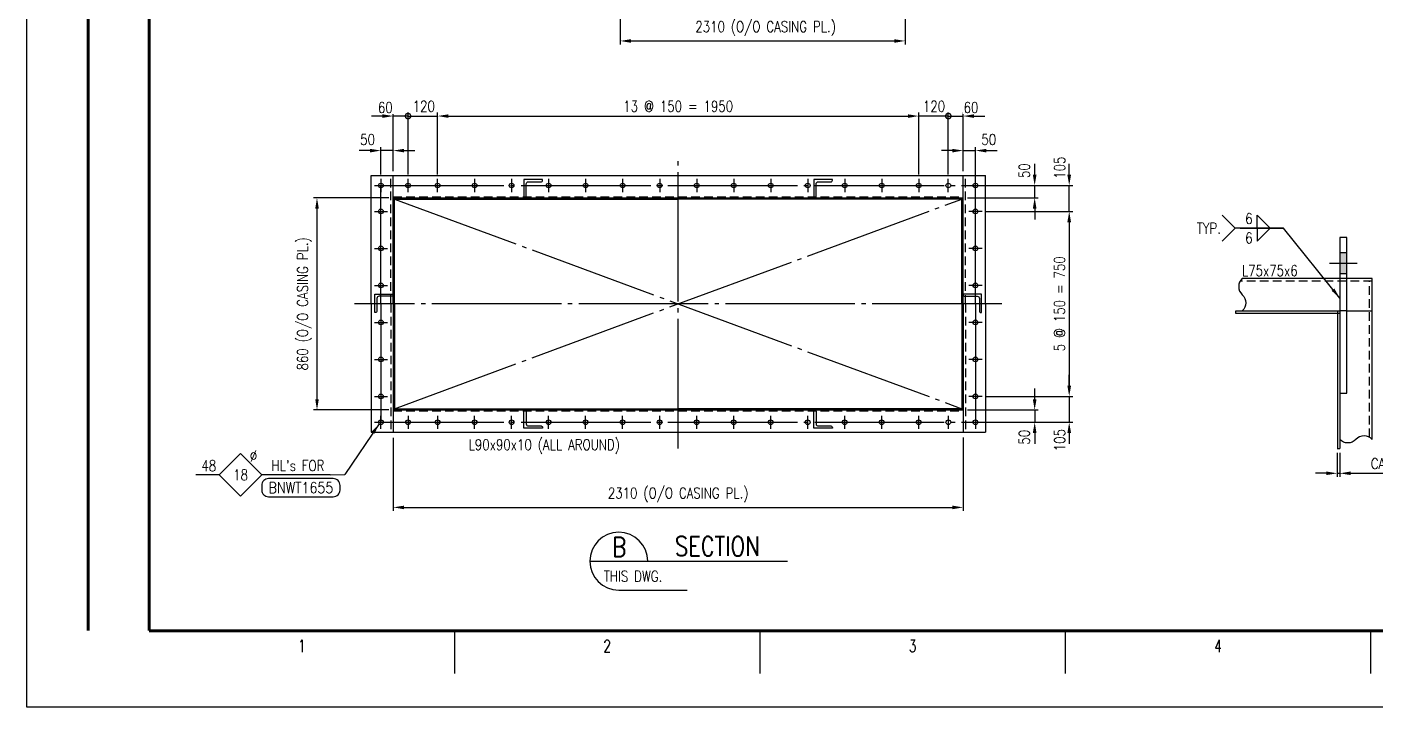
# Model space of a CAD drawing. Header units: millimetres. Extents: x 0 to 134087, y -49114 to 20834.
# Drawn here: x 0 to 10928, y 0 to 5514 of the extents above; entities that cross this region are included whole.
import ezdxf
from ezdxf.enums import TextEntityAlignment as Align

# ---------------------------------------------------------------- set-up
doc = ezdxf.new("R2010")
doc.units = ezdxf.units.MM
doc.header["$LTSCALE"] = 35
doc.linetypes.add('JNK-CENTER', pattern=[34, 30, -1.5, 1, -1.5])
doc.linetypes.add('JNK-HIDDEN', pattern=[3, 2, -1])
for name, color, linetype in [('CEN-R', 1, 'JNK-CENTER'), ('CON-C', 4, 'Continuous'), ('CON-G', 3, 'Continuous'), ('CON-W', 7, 'Continuous'), ('CON-Y', 2, 'Continuous'), ('Dim-W', 7, 'Continuous'), ('HID-Y', 2, 'JNK-HIDDEN'), ('HL', 7, 'Continuous'), ('STL-OBJT', 7, 'Continuous'), ('TXT-Y', 2, 'Continuous')]:
    doc.layers.add(name, color=color, linetype=linetype)
doc.styles.add('ROMANS', font='ROMANS.shx', dxfattribs={"width": 0.8})
doc.styles.add('SIMPLEX', font='simplex.shx', dxfattribs={"width": 0.8})
doc.dimstyles.new('DIM35', dxfattribs={"dimscale": 35, "dimtxt": 2.5, "dimasz": 2.5, "dimexe": 0.8, "dimexo": 1, "dimgap": 1, "dimtad": 1, "dimdec": 1, "dimdsep": 46, "dimtxsty": 'SIMPLEX', "dimcen": 0, "dimclrd": 7, "dimclre": 7, "dimclrt": 2, "dimadec": 1, "dimazin": 2, "dimtfac": 1, "dimtdec": 1, "dimtix": 1, "dimtmove": 2, "dimatfit": 2, "dimfxl": 1, "dimtfill": 1, "dimarcsym": 1})
doc.dimstyles.new('DIM35x2', dxfattribs={"dimscale": 35, "dimtxt": 2.5, "dimasz": 2.5, "dimexe": 0.8, "dimexo": 1, "dimgap": 1, "dimtad": 1, "dimdec": 0, "dimlfac": 0.5, "dimdsep": 46, "dimtxsty": 'SIMPLEX', "dimcen": 0, "dimclrd": 7, "dimclre": 7, "dimclrt": 2, "dimadec": 1, "dimazin": 2, "dimtfac": 1, "dimtdec": 0, "dimtmove": 2, "dimatfit": 2, "dimfxl": 1, "dimtfill": 1, "dimarcsym": 1})
doc.dimstyles.new('DIM35x3.5', dxfattribs={"dimscale": 35, "dimtxt": 2.5, "dimasz": 2.5, "dimexe": 0.8, "dimexo": 1, "dimgap": 1, "dimtad": 1, "dimdec": 0, "dimlfac": 0.285714, "dimdsep": 46, "dimtxsty": 'SIMPLEX', "dimcen": 0, "dimclrd": 7, "dimclre": 7, "dimclrt": 2, "dimadec": 1, "dimazin": 2, "dimtfac": 1, "dimtdec": 0, "dimtix": 1, "dimtmove": 0, "dimatfit": 2, "dimfxl": 1, "dimtfill": 1, "dimarcsym": 1})

# ---------------------------------------------------------------- blocks, each defined once
blk = doc.blocks.new('TITLE')
at = {"color": 7}
for p, q in [((0, 0), (0, 594.85)), ((99.02, 17.68), (99.02, 7.78)), ((169.76, 17.68), (169.76, 7.78)), ((240.49, 17.68), (240.49, 7.78)), ((311.22, 17.68), (311.22, 7.78)), ((841, 0), (0, 0))]:
    blk.add_line(p, q, dxfattribs=at)
at = {"color": 7, "const_width": 0.707}
for points in [[(28.29, 17.68), (28.29, 577.52)], [(14.15, 577.17), (14.15, 17.68)], [(28.29, 17.68), (823.67, 17.68)]]:
    blk.add_lwpolyline(points, dxfattribs=at)
at = {"color": 7, "style": 'ROMANS', "width": 0.7}
for s, p in [('1', (63.66, 14.15)), ('2', (134.39, 14.15)), ('3', (205.12, 14.15)), ('4', (275.85, 14.15))]:
    blk.add_text(s, height=2.83, dxfattribs=at).set_placement(p, align=Align.MIDDLE)
blk = doc.blocks.new('*D96')
at = {"layer": 'DEFPOINTS', "color": 0, "transparency": 16777216}
for p in [(10621, 2096), (10642, 2096), (10621, 1895)]:
    blk.add_point(p, dxfattribs=at)
at = {"layer": 'Dim-W', "color": 7, "linetype": 'ByBlock', "lineweight": -2, "transparency": 16777216}
for p, q in [((10621, 2061), (10621, 1867)), ((10642, 2061), (10642, 1867)), ((10534, 1895), (10446, 1895)), ((10621, 1895), (10642, 1895)), ((10730, 1895), (11637, 1895))]:
    blk.add_line(p, q, dxfattribs=at)
at = {"layer": 'Dim-W', "color": 7, "transparency": 16777216}
for points in [[(10534, 1910), (10534, 1881), (10621, 1895)], [(10730, 1910), (10730, 1881), (10642, 1895)]]:
    blk.add_solid(points, dxfattribs=at)
at = {"layer": 'Dim-W', "color": 2, "transparency": 16777216, "insert": (11227, 1974), "char_height": 87.5, "attachment_point": 5, "style": 'SIMPLEX', "bg_fill": 3, "box_fill_scale": 1.1, "bg_fill_color": 256, "bg_fill_true_color": 13158600, "bg_fill_transparency": 0}
blk.add_mtext('CASING PL-5t', dxfattribs=at)
blk = doc.blocks.new('BOLTHOLE')
at = {"layer": 'CON-W'}
blk.add_line((25.7, 0), (9.9, 0), dxfattribs=at)
blk.add_lwpolyline([(0, 0), (4.95, 4.95), (9.9, 0), (4.95, -4.95)], close=True, dxfattribs=at)
at = {"layer": 'CON-Y', "style": 'SIMPLEX', "width": 0.8}
for s, p in [('%%C', (8.81, 3.12)), ("HL's FOR", (24.37, 0.9))]:
    blk.add_text(s, height=2.5, dxfattribs=at).set_placement(p, align=Align.RIGHT)
blk.add_attdef('4', text='', height=2.5, dxfattribs=at).set_placement((-0.69, 0.87), align=Align.RIGHT)
blk.add_attdef('22', text='', height=2.5, dxfattribs=at).set_placement((4.95, 0), align=Align.MIDDLE_CENTER)
blk = doc.blocks.new('*D108')
at = {"layer": 'DEFPOINTS', "color": 0, "ltscale": 0.5, "transparency": 16777216}
for p in [(7689, 4229), (7589, 4129)]:
    blk.add_point(p, dxfattribs=at)
at = {"layer": 'Dim-W', "color": 7, "linetype": 'ByBlock', "lineweight": -2, "ltscale": 0.5, "transparency": 16777216}
for p, q in [((8169, 4316), (8169, 4404)), ((7724, 4229), (8197, 4229)), ((7624, 4129), (8197, 4129)), ((8169, 4041), (8169, 3954))]:
    blk.add_line(p, q, dxfattribs=at)
at = {"layer": 'Dim-W', "color": 7, "ltscale": 0.5, "transparency": 16777216}
blk.add_solid([(8154, 4041), (8184, 4041), (8169, 4129)], dxfattribs=at)
at = {"layer": 'Dim-W', "color": 2, "ltscale": 0.5, "transparency": 16777216, "insert": (8085, 4349), "char_height": 87.5, "attachment_point": 5, "rotation": 90, "style": 'SIMPLEX', "bg_fill": 3, "box_fill_scale": 1.1, "bg_fill_color": 256, "bg_fill_true_color": 13158600, "bg_fill_transparency": 0}
blk.add_mtext('50', dxfattribs=at)
at = {"layer": 'DEFPOINTS', "color": 0, "ltscale": 0.5, "transparency": 16777216}
blk.add_point((8169, 4229), dxfattribs=at)
at = {"layer": 'Dim-W', "color": 7, "linetype": 'ByBlock', "lineweight": -2, "ltscale": 0.5, "transparency": 16777216}
blk.add_line((8169, 4129), (8169, 4229), dxfattribs=at)
at = {"layer": 'Dim-W', "color": 7, "ltscale": 0.5, "transparency": 16777216}
blk.add_solid([(8154, 4316), (8184, 4316), (8169, 4229)], dxfattribs=at)
blk = doc.blocks.new('*D109')
at = {"layer": 'DEFPOINTS', "color": 0, "ltscale": 0.5, "transparency": 16777216}
for p in [(7589, 2409), (7689, 2309)]:
    blk.add_point(p, dxfattribs=at)
at = {"layer": 'Dim-W', "color": 7, "linetype": 'ByBlock', "lineweight": -2, "ltscale": 0.5, "transparency": 16777216}
for p, q in [((8169, 2496), (8169, 2584)), ((7624, 2409), (8197, 2409)), ((7724, 2309), (8197, 2309)), ((8169, 2221), (8169, 2134))]:
    blk.add_line(p, q, dxfattribs=at)
at = {"layer": 'Dim-W', "color": 7, "ltscale": 0.5, "transparency": 16777216}
blk.add_solid([(8154, 2496), (8184, 2496), (8169, 2409)], dxfattribs=at)
at = {"layer": 'Dim-W', "color": 2, "ltscale": 0.5, "transparency": 16777216, "insert": (8085, 2188), "char_height": 87.5, "attachment_point": 5, "rotation": 90, "style": 'SIMPLEX', "bg_fill": 3, "box_fill_scale": 1.1, "bg_fill_color": 256, "bg_fill_true_color": 13158600, "bg_fill_transparency": 0}
blk.add_mtext('50', dxfattribs=at)
at = {"layer": 'DEFPOINTS', "color": 0, "ltscale": 0.5, "transparency": 16777216}
blk.add_point((8169, 2309), dxfattribs=at)
at = {"layer": 'Dim-W', "color": 7, "linetype": 'ByBlock', "lineweight": -2, "ltscale": 0.5, "transparency": 16777216}
blk.add_line((8169, 2409), (8169, 2309), dxfattribs=at)
at = {"layer": 'Dim-W', "color": 7, "ltscale": 0.5, "transparency": 16777216}
blk.add_solid([(8154, 2221), (8184, 2221), (8169, 2309)], dxfattribs=at)
blk = doc.blocks.new('*D110')
at = {"layer": 'DEFPOINTS', "color": 0, "ltscale": 0.5, "transparency": 16777216}
for p in [(7742, 4019), (7742, 2519), (8449, 2519)]:
    blk.add_point(p, dxfattribs=at)
at = {"layer": 'Dim-W', "color": 7, "linetype": 'ByBlock', "lineweight": -2, "ltscale": 0.5, "transparency": 16777216}
for p, q in [((7777, 4019), (8477, 4019)), ((8449, 3931), (8449, 2606)), ((7777, 2519), (8477, 2519))]:
    blk.add_line(p, q, dxfattribs=at)
at = {"layer": 'Dim-W', "color": 7, "ltscale": 0.5, "transparency": 16777216}
for points in [[(8434, 3931), (8464, 3931), (8449, 4019)], [(8434, 2606), (8464, 2606), (8449, 2519)]]:
    blk.add_solid(points, dxfattribs=at)
at = {"layer": 'Dim-W', "color": 2, "ltscale": 0.5, "transparency": 16777216, "insert": (8370, 3269), "char_height": 87.5, "attachment_point": 5, "rotation": 90, "style": 'SIMPLEX', "bg_fill": 3, "box_fill_scale": 1.1, "bg_fill_color": 256, "bg_fill_true_color": 13158600, "bg_fill_transparency": 0}
blk.add_mtext('5 @ 150 = 750', dxfattribs=at)
blk = doc.blocks.new('*D111')
at = {"layer": 'DEFPOINTS', "color": 0, "ltscale": 0.5, "transparency": 16777216}
for p in [(7689, 4229), (8449, 4019)]:
    blk.add_point(p, dxfattribs=at)
at = {"layer": 'Dim-W', "color": 7, "linetype": 'ByBlock', "lineweight": -2, "ltscale": 0.5, "transparency": 16777216}
for p, q in [((8449, 4316), (8449, 4404)), ((7724, 4229), (8477, 4229)), ((8414, 4019), (8421, 4019)), ((8449, 3931), (8449, 3844))]:
    blk.add_line(p, q, dxfattribs=at)
at = {"layer": 'Dim-W', "color": 7, "ltscale": 0.5, "transparency": 16777216}
blk.add_solid([(8434, 3931), (8464, 3931), (8449, 4019)], dxfattribs=at)
at = {"layer": 'Dim-W', "color": 2, "ltscale": 0.5, "transparency": 16777216, "insert": (8372, 4373), "char_height": 87.5, "attachment_point": 5, "rotation": 90, "style": 'SIMPLEX', "bg_fill": 3, "box_fill_scale": 1.1, "bg_fill_color": 256, "bg_fill_true_color": 13158600, "bg_fill_transparency": 0}
blk.add_mtext('105', dxfattribs=at)
at = {"layer": 'DEFPOINTS', "color": 0, "ltscale": 0.5, "transparency": 16777216}
blk.add_point((8449, 4229), dxfattribs=at)
at = {"layer": 'Dim-W', "color": 7, "linetype": 'ByBlock', "lineweight": -2, "ltscale": 0.5, "transparency": 16777216}
blk.add_line((8449, 4019), (8449, 4229), dxfattribs=at)
at = {"layer": 'Dim-W', "color": 7, "ltscale": 0.5, "transparency": 16777216}
blk.add_solid([(8434, 4316), (8464, 4316), (8449, 4229)], dxfattribs=at)
blk = doc.blocks.new('*D112')
at = {"layer": 'DEFPOINTS', "color": 0, "ltscale": 0.5, "transparency": 16777216}
for p in [(2969, 2217), (7589, 2221), (7589, 1619)]:
    blk.add_point(p, dxfattribs=at)
at = {"layer": 'Dim-W', "color": 7, "linetype": 'ByBlock', "lineweight": -2, "ltscale": 0.5, "transparency": 16777216}
for p, q in [((7589, 2186), (7589, 1591)), ((2969, 2182), (2969, 1591)), ((3057, 1619), (7502, 1619))]:
    blk.add_line(p, q, dxfattribs=at)
at = {"layer": 'Dim-W', "color": 7, "ltscale": 0.5, "transparency": 16777216}
for points in [[(3057, 1633), (3057, 1604), (2969, 1619)], [(7502, 1633), (7502, 1604), (7589, 1619)]]:
    blk.add_solid(points, dxfattribs=at)
at = {"layer": 'Dim-W', "color": 2, "ltscale": 0.5, "transparency": 16777216, "insert": (5279, 1720), "char_height": 87.5, "attachment_point": 5, "style": 'SIMPLEX', "bg_fill": 3, "box_fill_scale": 1.1, "bg_fill_color": 256, "bg_fill_true_color": 13158600, "bg_fill_transparency": 0}
blk.add_mtext('2310 (O/O CASING PL.)', dxfattribs=at)
blk = doc.blocks.new('*D113')
at = {"layer": 'DEFPOINTS', "color": 0, "ltscale": 0.5, "transparency": 16777216}
for p in [(7589, 4309), (7689, 4229)]:
    blk.add_point(p, dxfattribs=at)
at = {"layer": 'Dim-W', "color": 7, "linetype": 'ByBlock', "lineweight": -2, "ltscale": 0.5, "transparency": 16777216}
for p, q in [((7502, 4512), (7414, 4512)), ((7589, 4344), (7589, 4540)), ((7689, 4264), (7689, 4540)), ((7777, 4512), (7864, 4512))]:
    blk.add_line(p, q, dxfattribs=at)
at = {"layer": 'Dim-W', "color": 7, "ltscale": 0.5, "transparency": 16777216}
blk.add_solid([(7502, 4526), (7502, 4497), (7589, 4512)], dxfattribs=at)
at = {"layer": 'Dim-W', "color": 2, "ltscale": 0.5, "transparency": 16777216, "insert": (7797, 4602), "char_height": 87.5, "attachment_point": 5, "style": 'SIMPLEX', "bg_fill": 3, "box_fill_scale": 1.1, "bg_fill_color": 256, "bg_fill_true_color": 13158600, "bg_fill_transparency": 0}
blk.add_mtext('50', dxfattribs=at)
at = {"layer": 'DEFPOINTS', "color": 0, "ltscale": 0.5, "transparency": 16777216}
blk.add_point((7689, 4512), dxfattribs=at)
at = {"layer": 'Dim-W', "color": 7, "linetype": 'ByBlock', "lineweight": -2, "ltscale": 0.5, "transparency": 16777216}
blk.add_line((7589, 4512), (7689, 4512), dxfattribs=at)
at = {"layer": 'Dim-W', "color": 7, "ltscale": 0.5, "transparency": 16777216}
blk.add_solid([(7777, 4526), (7777, 4497), (7689, 4512)], dxfattribs=at)
blk = doc.blocks.new('*D114')
at = {"layer": 'DEFPOINTS', "color": 0, "ltscale": 0.5, "transparency": 16777216}
for p in [(2869, 4282), (2969, 4309)]:
    blk.add_point(p, dxfattribs=at)
at = {"layer": 'Dim-W', "color": 7, "linetype": 'ByBlock', "lineweight": -2, "ltscale": 0.5, "transparency": 16777216}
for p, q in [((2782, 4512), (2694, 4512)), ((2869, 4317), (2869, 4540)), ((2969, 4344), (2969, 4540)), ((3057, 4512), (3144, 4512))]:
    blk.add_line(p, q, dxfattribs=at)
at = {"layer": 'Dim-W', "color": 7, "ltscale": 0.5, "transparency": 16777216}
blk.add_solid([(3057, 4526), (3057, 4497), (2969, 4512)], dxfattribs=at)
at = {"layer": 'Dim-W', "color": 2, "ltscale": 0.5, "transparency": 16777216, "insert": (2761, 4602), "char_height": 87.5, "attachment_point": 5, "style": 'SIMPLEX', "bg_fill": 3, "box_fill_scale": 1.1, "bg_fill_color": 256, "bg_fill_true_color": 13158600, "bg_fill_transparency": 0}
blk.add_mtext('50', dxfattribs=at)
at = {"layer": 'DEFPOINTS', "color": 0, "ltscale": 0.5, "transparency": 16777216}
blk.add_point((2869, 4512), dxfattribs=at)
at = {"layer": 'Dim-W', "color": 7, "linetype": 'ByBlock', "lineweight": -2, "ltscale": 0.5, "transparency": 16777216}
blk.add_line((2969, 4512), (2869, 4512), dxfattribs=at)
at = {"layer": 'Dim-W', "color": 7, "ltscale": 0.5, "transparency": 16777216}
blk.add_solid([(2782, 4526), (2782, 4497), (2869, 4512)], dxfattribs=at)
blk = doc.blocks.new('*D115')
at = {"layer": 'DEFPOINTS', "color": 0, "ltscale": 0.5, "transparency": 16777216}
for p in [(7229, 4792), (3329, 4282), (7229, 4282)]:
    blk.add_point(p, dxfattribs=at)
at = {"layer": 'Dim-W', "color": 7, "linetype": 'ByBlock', "lineweight": -2, "ltscale": 0.5, "transparency": 16777216}
for p, q in [((3329, 4317), (3329, 4820)), ((7229, 4317), (7229, 4820)), ((3417, 4792), (7142, 4792))]:
    blk.add_line(p, q, dxfattribs=at)
at = {"layer": 'Dim-W', "color": 7, "ltscale": 0.5, "transparency": 16777216}
for points in [[(3417, 4806), (3417, 4777), (3329, 4792)], [(7142, 4806), (7142, 4777), (7229, 4792)]]:
    blk.add_solid(points, dxfattribs=at)
at = {"layer": 'Dim-W', "color": 2, "ltscale": 0.5, "transparency": 16777216, "insert": (5279, 4871), "char_height": 87.5, "attachment_point": 5, "style": 'SIMPLEX', "bg_fill": 3, "box_fill_scale": 1.1, "bg_fill_color": 256, "bg_fill_true_color": 13158600, "bg_fill_transparency": 0}
blk.add_mtext('13 @ 150 = 1950', dxfattribs=at)
blk = doc.blocks.new('*D116')
at = {"layer": 'DEFPOINTS', "color": 0, "ltscale": 0.5, "transparency": 16777216}
for p in [(2969, 4129), (2351, 2409), (2969, 2409)]:
    blk.add_point(p, dxfattribs=at)
at = {"layer": 'Dim-W', "color": 7, "linetype": 'ByBlock', "lineweight": -2, "ltscale": 0.5, "transparency": 16777216}
for p, q in [((2934, 4129), (2323, 4129)), ((2351, 4041), (2351, 2496)), ((2934, 2409), (2323, 2409))]:
    blk.add_line(p, q, dxfattribs=at)
at = {"layer": 'Dim-W', "color": 7, "ltscale": 0.5, "transparency": 16777216}
for points in [[(2337, 4041), (2366, 4041), (2351, 4129)], [(2337, 2496), (2366, 2496), (2351, 2409)]]:
    blk.add_solid(points, dxfattribs=at)
at = {"layer": 'Dim-W', "color": 2, "ltscale": 0.5, "transparency": 16777216, "insert": (2249, 3269), "char_height": 87.5, "attachment_point": 5, "rotation": 90, "style": 'SIMPLEX', "bg_fill": 3, "box_fill_scale": 1.1, "bg_fill_color": 256, "bg_fill_true_color": 13158600, "bg_fill_transparency": 0}
blk.add_mtext('860 (O/O CASING PL.)', dxfattribs=at)
blk = doc.blocks.new('SECTITLE')
at = {"layer": 'CON-G'}
for p, q in [((-1.7, 0), (44.1, 0)), ((5, -6.7), (20.86, -6.7))]:
    blk.add_line(p, q, dxfattribs=at)
blk.add_arc((5, 0), 6.7, 0, 270, dxfattribs=at)
at = {"layer": 'CON-C', "style": 'SIMPLEX', "width": 0.8}
for tag, p in [('A', (5.06, 1.04)), ('ELEVATION', (27.83, 1.22))]:
    blk.add_attdef(tag, text='', height=4.5, dxfattribs=at).set_placement(p, align=Align.CENTER)
at = {"layer": 'CON-Y', "style": 'SIMPLEX', "width": 0.8}
blk.add_attdef('H0000-0000', (1.54, -4.72), '', height=2.5, dxfattribs=at)
blk.add_attdef('SCALE', text='', height=2.5, dxfattribs=at).set_placement((44.9, -3.72), align=Align.RIGHT)
blk = doc.blocks.new('boltmark')
at = {"layer": 'CON-Y'}
blk.add_lwpolyline([(0, -4.2), (15, -4.2, 0.414214), (16.56, -2.64), (16.56, -1.56, 0.414214), (15, 0), (0, 0, 0.414214), (-1.56, -1.56), (-1.56, -2.64, 0.414214)], format="xyb", close=True, dxfattribs=at)
at = {"layer": 'CON-G', "style": 'SIMPLEX', "width": 0.802523}
blk.add_attdef('BN2W1650', text='', height=2.5, dxfattribs=at).set_placement((0, -3.35), (15, -3.35), align=Align.FIT)
blk = doc.blocks.new('_DotSmall')
at = {"color": 0, "linetype": 'ByBlock', "const_width": 0.5}
blk.add_lwpolyline([(-0.0625, 0, 1), (0.0625, 0, 1)], format="xyb", close=True, dxfattribs=at)
blk = doc.blocks.new('*D117')
at = {"layer": 'DEFPOINTS', "color": 0, "ltscale": 0.5, "transparency": 16777216}
for p in [(3089, 4282), (3329, 4282)]:
    blk.add_point(p, dxfattribs=at)
at = {"layer": 'Dim-W', "color": 7, "linetype": 'ByBlock', "lineweight": -2, "ltscale": 0.5, "transparency": 16777216}
for p, q in [((3089, 4317), (3089, 4820)), ((3329, 4317), (3329, 4820)), ((3089, 4792), (3329, 4792))]:
    blk.add_line(p, q, dxfattribs=at)
at = {"layer": 'Dim-W', "color": 2, "ltscale": 0.5, "transparency": 16777216, "insert": (3217, 4871), "char_height": 87.5, "attachment_point": 5, "style": 'SIMPLEX', "bg_fill": 3, "box_fill_scale": 1.1, "bg_fill_color": 256, "bg_fill_true_color": 13158600, "bg_fill_transparency": 0}
blk.add_mtext('120', dxfattribs=at)
at = {"layer": 'DEFPOINTS', "color": 0, "ltscale": 0.5, "transparency": 16777216}
blk.add_point((3329, 4792), dxfattribs=at)
at = {"layer": 'Dim-W', "color": 7, "lineweight": -2, "ltscale": 0.5, "transparency": 16777216, "xscale": 87.5, "yscale": 87.5, "zscale": 87.5, "rotation": 180}
blk.add_blockref('_DotSmall', (3089, 4792), dxfattribs=at)
blk = doc.blocks.new('_None')
blk = doc.blocks.new('*D118')
at = {"layer": 'DEFPOINTS', "color": 0, "ltscale": 0.5, "transparency": 16777216}
for p in [(2969, 4344), (3089, 4282)]:
    blk.add_point(p, dxfattribs=at)
at = {"layer": 'Dim-W', "color": 7, "linetype": 'ByBlock', "lineweight": -2, "ltscale": 0.5, "transparency": 16777216}
for p, q in [((2969, 4379), (2969, 4820)), ((3089, 4317), (3089, 4820)), ((2882, 4792), (2794, 4792)), ((3089, 4792), (3177, 4792))]:
    blk.add_line(p, q, dxfattribs=at)
at = {"layer": 'Dim-W', "color": 7, "lineweight": -2, "ltscale": 0.5, "transparency": 16777216, "xscale": 87.5, "yscale": 87.5, "zscale": 87.5, "rotation": 180}
blk.add_blockref('_DotSmall', (3089, 4792), dxfattribs=at)
at = {"layer": 'Dim-W', "color": 2, "ltscale": 0.5, "transparency": 16777216, "insert": (2905, 4861), "char_height": 87.5, "attachment_point": 5, "style": 'SIMPLEX', "bg_fill": 3, "box_fill_scale": 1.1, "bg_fill_color": 256, "bg_fill_true_color": 13158600, "bg_fill_transparency": 0}
blk.add_mtext('60', dxfattribs=at)
at = {"layer": 'DEFPOINTS', "color": 0, "ltscale": 0.5, "transparency": 16777216}
blk.add_point((2969, 4792), dxfattribs=at)
at = {"layer": 'Dim-W', "color": 7, "linetype": 'ByBlock', "lineweight": -2, "ltscale": 0.5, "transparency": 16777216}
blk.add_line((3089, 4792), (2969, 4792), dxfattribs=at)
at = {"layer": 'Dim-W', "color": 7, "ltscale": 0.5, "transparency": 16777216}
blk.add_solid([(2882, 4806), (2882, 4777), (2969, 4792)], dxfattribs=at)
blk = doc.blocks.new('*D119')
at = {"layer": 'DEFPOINTS', "color": 0, "ltscale": 0.5, "transparency": 16777216}
for p in [(7229, 4282), (7469, 4282)]:
    blk.add_point(p, dxfattribs=at)
at = {"layer": 'Dim-W', "color": 7, "linetype": 'ByBlock', "lineweight": -2, "ltscale": 0.5, "transparency": 16777216}
for p, q in [((7229, 4317), (7229, 4820)), ((7469, 4317), (7469, 4820)), ((7469, 4792), (7229, 4792))]:
    blk.add_line(p, q, dxfattribs=at)
at = {"layer": 'Dim-W', "color": 2, "ltscale": 0.5, "transparency": 16777216, "insert": (7353, 4871), "char_height": 87.5, "attachment_point": 5, "style": 'SIMPLEX', "bg_fill": 3, "box_fill_scale": 1.1, "bg_fill_color": 256, "bg_fill_true_color": 13158600, "bg_fill_transparency": 0}
blk.add_mtext('120', dxfattribs=at)
at = {"layer": 'DEFPOINTS', "color": 0, "ltscale": 0.5, "transparency": 16777216}
blk.add_point((7229, 4792), dxfattribs=at)
at = {"layer": 'Dim-W', "color": 7, "lineweight": -2, "ltscale": 0.5, "transparency": 16777216, "xscale": 87.5, "yscale": 87.5, "zscale": 87.5}
blk.add_blockref('_DotSmall', (7469, 4792), dxfattribs=at)
blk = doc.blocks.new('*D120')
at = {"layer": 'DEFPOINTS', "color": 0, "ltscale": 0.5, "transparency": 16777216}
for p in [(7469, 4282), (7589, 4344)]:
    blk.add_point(p, dxfattribs=at)
at = {"layer": 'Dim-W', "color": 7, "linetype": 'ByBlock', "lineweight": -2, "ltscale": 0.5, "transparency": 16777216}
for p, q in [((7469, 4317), (7469, 4820)), ((7589, 4379), (7589, 4820)), ((7469, 4792), (7382, 4792)), ((7677, 4792), (7764, 4792))]:
    blk.add_line(p, q, dxfattribs=at)
at = {"layer": 'Dim-W', "color": 7, "lineweight": -2, "ltscale": 0.5, "transparency": 16777216, "xscale": 87.5, "yscale": 87.5, "zscale": 87.5}
blk.add_blockref('_DotSmall', (7469, 4792), dxfattribs=at)
at = {"layer": 'Dim-W', "color": 2, "ltscale": 0.5, "transparency": 16777216, "insert": (7653, 4861), "char_height": 87.5, "attachment_point": 5, "style": 'SIMPLEX', "bg_fill": 3, "box_fill_scale": 1.1, "bg_fill_color": 256, "bg_fill_true_color": 13158600, "bg_fill_transparency": 0}
blk.add_mtext('60', dxfattribs=at)
at = {"layer": 'DEFPOINTS', "color": 0, "ltscale": 0.5, "transparency": 16777216}
blk.add_point((7589, 4792), dxfattribs=at)
at = {"layer": 'Dim-W', "color": 7, "linetype": 'ByBlock', "lineweight": -2, "ltscale": 0.5, "transparency": 16777216}
blk.add_line((7469, 4792), (7589, 4792), dxfattribs=at)
at = {"layer": 'Dim-W', "color": 7, "ltscale": 0.5, "transparency": 16777216}
blk.add_solid([(7677, 4806), (7677, 4777), (7589, 4792)], dxfattribs=at)
blk = doc.blocks.new('*D139')
at = {"layer": 'DEFPOINTS', "color": 0, "ltscale": 0.5, "transparency": 16777216}
for p in [(8449, 2519), (7689, 2309)]:
    blk.add_point(p, dxfattribs=at)
at = {"layer": 'Dim-W', "color": 7, "linetype": 'ByBlock', "lineweight": -2, "ltscale": 0.5, "transparency": 16777216}
for p, q in [((8449, 2606), (8449, 2694)), ((8414, 2519), (8421, 2519)), ((7724, 2309), (8477, 2309)), ((8449, 2221), (8449, 2134))]:
    blk.add_line(p, q, dxfattribs=at)
at = {"layer": 'Dim-W', "color": 7, "ltscale": 0.5, "transparency": 16777216}
blk.add_solid([(8434, 2606), (8464, 2606), (8449, 2519)], dxfattribs=at)
at = {"layer": 'Dim-W', "color": 2, "ltscale": 0.5, "transparency": 16777216, "insert": (8372, 2164), "char_height": 87.5, "attachment_point": 5, "rotation": 90, "style": 'SIMPLEX', "bg_fill": 3, "box_fill_scale": 1.1, "bg_fill_color": 256, "bg_fill_true_color": 13158600, "bg_fill_transparency": 0}
blk.add_mtext('105', dxfattribs=at)
at = {"layer": 'DEFPOINTS', "color": 0, "ltscale": 0.5, "transparency": 16777216}
blk.add_point((8449, 2309), dxfattribs=at)
at = {"layer": 'Dim-W', "color": 7, "linetype": 'ByBlock', "lineweight": -2, "ltscale": 0.5, "transparency": 16777216}
blk.add_line((8449, 2519), (8449, 2309), dxfattribs=at)
at = {"layer": 'Dim-W', "color": 7, "ltscale": 0.5, "transparency": 16777216}
blk.add_solid([(8434, 2221), (8464, 2221), (8449, 2309)], dxfattribs=at)
blk = doc.blocks.new('*D148')
at = {"layer": 'DEFPOINTS', "color": 0, "transparency": 16777216}
for p in [(7119, 6711), (4809, 6166), (7119, 5401)]:
    blk.add_point(p, dxfattribs=at)
at = {"layer": 'Dim-W', "color": 7, "linetype": 'ByBlock', "lineweight": -2, "transparency": 16777216}
for p, q in [((7119, 6676), (7119, 5373)), ((4809, 6131), (4809, 5373)), ((4896, 5401), (7031, 5401))]:
    blk.add_line(p, q, dxfattribs=at)
at = {"layer": 'Dim-W', "color": 7, "transparency": 16777216}
for points in [[(4896, 5415), (4896, 5386), (4809, 5401)], [(7031, 5415), (7031, 5386), (7119, 5401)]]:
    blk.add_solid(points, dxfattribs=at)
at = {"layer": 'Dim-W', "color": 2, "transparency": 16777216, "insert": (5964, 5502), "char_height": 87.5, "attachment_point": 5, "style": 'SIMPLEX', "bg_fill": 3, "box_fill_scale": 1.1, "bg_fill_color": 256, "bg_fill_true_color": 13158600, "bg_fill_transparency": 0}
blk.add_mtext(' 2310 (O/O CASING PL.)', dxfattribs=at)

msp = doc.modelspace()

# ---------------------------------------------------------------- hatches: boundary and pattern name
at = {"layer": 'CON-W'}
h = msp.add_hatch(color=256, dxfattribs=at)
h.dxf.hatch_style = 1
h.paths.add_polyline_path([(10698.1633, 3597.5688), (10642.0885, 3597.5688), (10642.0885, 3513.4566), (10698.1633, 3513.4566)])
h.paths.add_polyline_path([(10698.1633, 3681.6809), (10642.0885, 3681.6809), (10642.0885, 3597.5688), (10698.1633, 3597.5688)])

# ---------------------------------------------------------------- linework, layer by layer
for p, q in [((1441.4253, 1882.5265), (1368.2866, 1882.5265)), ((2457.4815, 1882.5265), (2575.9018, 1884.5265))]:
    msp.add_line(p, q)
for points in [[(9971.7529, 3882.0021), (9971.7529, 3987.0021), (10076.7529, 3882.0021)], [(9971.7529, 3882.0021), (9971.7529, 3777.0021), (10076.7529, 3882.0021)]]:
    msp.add_lwpolyline(points)
at = {"layer": 'CEN-R'}
for p, q in [((5279.0591, 2097.471), (5279.0591, 4442.1377)), ((7689.0591, 3268.8043), (7689.0591, 4281.8043)), ((2816.0591, 4228.8043), (7742.0591, 4228.8043)), ((2869.0591, 3268.8043), (2869.0591, 4228.8043)), ((2816.0591, 4018.8043), (2922.0591, 4018.8043)), ((7742.0591, 4018.8043), (7636.0591, 4018.8043)), ((2816.0591, 3718.8043), (2922.0591, 3718.8043)), ((7742.0591, 3718.8043), (7636.0591, 3718.8043)), ((10782.2754, 3597.5688), (10557.9764, 3597.5688)), ((2816.0591, 3418.8043), (2922.0591, 3418.8043)), ((7742.0591, 3418.8043), (7636.0591, 3418.8043)), ((7902.3924, 3268.8043), (2655.7257, 3268.8043))]:
    msp.add_line(p, q, dxfattribs=at)
at = {"layer": 'CON-G'}
for p, q in [((2789.0591, 3268.8043), (2789.0591, 4308.8043)), ((2789.0591, 4308.8043), (7769.0591, 4308.8043)), ((2969.0591, 3268.8043), (2969.0591, 4308.8043)), ((7589.0591, 3268.8043), (7589.0591, 4308.8043)), ((7769.0591, 3268.8043), (7769.0591, 4308.8043)), ((2969.0591, 4128.8043), (7589.0591, 4128.8043)), ((2969.0591, 4118.8043), (5279.0591, 4118.8043)), ((2979.0591, 3268.8043), (2979.0591, 4128.8043)), ((10642.0885, 3474.9052), (9851.8179, 3474.9052)), ((10904.939, 3474.9052), (10698.1633, 3474.9052)), ((10904.939, 2170.3235), (10904.939, 3474.9052)), ((9800.548, 3212.0548), (10642.0885, 3212.0548)), ((9800.548, 3194.5314), (10642.0885, 3194.5314)), ((10624.5651, 3212.0548), (10624.5651, 2095.9973)), ((10698.1633, 3212.0548), (10904.939, 3212.0548)), ((10642.0885, 2546.1669), (10642.0885, 2095.9973))]:
    msp.add_line(p, q, dxfattribs=at)
msp.add_lwpolyline([(10642.0885, 2546.1669), (10698.1633, 2546.1669), (10698.1633, 3807.8491), (10642.0885, 3807.8491)], close=True, dxfattribs=at)
for centre in [(2869.0591, 4018.8043), (7689.0591, 4018.8043), (2869.0591, 3718.8043), (7689.0591, 3718.8043), (2869.0591, 3418.8043), (7689.0591, 3418.8043), (2869.0591, 2308.8043), (3089.0591, 2308.8043), (3329.0591, 2308.8043), (3629.0591, 2308.8043), (3929.0591, 2308.8043), (4229.0591, 2308.8043), (4529.0591, 2308.8043), (4829.0591, 2308.8043), (5129.0591, 2308.8043), (5429.0591, 2308.8043), (5729.0591, 2308.8043), (6029.0591, 2308.8043), (6329.0591, 2308.8043), (6629.0591, 2308.8043), (6929.0591, 2308.8043), (7229.0591, 2308.8043), (7469.0591, 2308.8043)]:
    msp.add_circle(centre, 19, dxfattribs=at)
at = {"layer": 'CON-W'}
for p, q in [((9834.8366, 3882.0021), (10184.8366, 3882.0021)), ((9800.548, 3191.0267), (9800.548, 3212.0548)), ((10621.0605, 2095.9973), (10642.0885, 2095.9973)), ((1558.092, 1882.5265), (1441.4253, 1882.5265))]:
    msp.add_line(p, q, dxfattribs=at)
msp.add_lwpolyline([(9688.0402, 3777.0021), (9793.0402, 3882.0021), (9688.0402, 3987.0021)], dxfattribs=at)
for points in [[(9851.8179, 3474.9052, 0.44), (9851.8179, 3343.48, -0.44), (9851.8179, 3212.0548)], [(10904.939, 2170.3235, 0.44), (10773.5137, 2170.3235, -0.44), (10642.0885, 2170.3235)]]:
    msp.add_lwpolyline(points, format="xyb", dxfattribs=at)
at = {"layer": 'HID-Y'}
for p, q in [((2949.0591, 3268.8043), (2949.0591, 4308.8043)), ((7609.0591, 3268.8043), (7609.0591, 4308.8043)), ((2969.0591, 4136.8043), (7589.0591, 4136.8043)), ((10698.1633, 3681.6809), (10642.0885, 3681.6809)), ((10698.1633, 3513.4566), (10642.0885, 3513.4566)), ((10904.939, 3453.8772), (9834.9147, 3453.8772)), ((10698.1633, 3474.9052), (10642.0885, 3474.9052)), ((10883.9109, 2187.2268), (10883.9109, 3453.8772)), ((10698.1633, 3212.0548), (10642.0885, 3212.0548))]:
    msp.add_line(p, q, dxfattribs=at)

# ---------------------------------------------------------------- block references
at = {"linetype": 'ByBlock', "xscale": 34.99999999649994, "yscale": 34.99999999649994, "zscale": 34.99999999649994}
msp.add_blockref('TITLE', (0, 0), dxfattribs=at)
at = {"xscale": 35, "yscale": 35, "zscale": 35}
msp.add_blockref('BOLTHOLE', (1558.092, 1882.5265), dxfattribs=at).add_auto_attribs({'4': '48', '22': '18'})
at = {"layer": 'CON-Y'}
ref = msp.add_blockref('boltmark', (1958.2939, 1851.7571), dxfattribs=dict(at, xscale=35, yscale=35, zscale=35))
ref.add_attrib('BN2W1650', 'BNWT1655', dxfattribs={"layer": 'CON-G', "height": 87.5, "style": 'SIMPLEX', "width": 0.812878}).set_placement((1958.2939, 1734.5187), (2483.2779, 1734.5187), align=Align.FIT)

# ---------------------------------------------------------------- texts
at = {"layer": 'Dim-W', "color": 2, "style": 'SIMPLEX', "width": 0.8}
msp.add_text('TYP.', height=87.5, dxfattribs=at).set_placement((9483.7014, 3881.3021), align=Align.MIDDLE_LEFT)
msp.add_text('L75x75x6', height=87.5, dxfattribs=at).set_placement((9848.5297, 3494.6542))
at = {"layer": 'TXT-Y', "style": 'SIMPLEX', "width": 0.8}
for p in [(9875.5029, 3917.0021), (9875.5029, 3759.5021)]:
    msp.add_text('6', height=87.5, dxfattribs=at).set_placement(p)
msp.add_text('L90x90x10 (ALL AROUND)', height=87.5, dxfattribs=at).set_placement((4806.7463, 2083.0304), align=Align.RIGHT)

# ---------------------------------------------------------------- leaders
at = {"layer": 'Dim-W', "ltscale": 0.5}
msp.add_leader([(2854.6864, 2296.3775), (2575.9018, 1884.5265)], dimstyle='DIM35x2', override={"dimgap": 1, "dimtad": 0}, dxfattribs=at)
at = {"layer": 'STL-OBJT'}
msp.add_leader([(10642.0885, 3316.558), (10184.8366, 3882.0021), (9793.0402, 3882.0021)], dimstyle='DIM35x3.5', dxfattribs=at)

# ---------------------------------------------------------------- next in the draw order: dimensions: what is measured, and where the dimension line sits
at = {"layer": 'Dim-W', "ltscale": 0.5}
dim = msp.add_linear_dim(base=(7229.0591, 4791.7704), p1=(3329.0591, 4281.8043), p2=(7229.0591, 4281.8043), text='13 @ 150 = <>', dimstyle='DIM35x2', dxfattribs=at)
dim.commit()
dim.dimension.update_dxf_attribs({"geometry": '*D115', "text_midpoint": (5279.0591, 4870.5204)})
for base, p1, p2, angle, picture, middle in [((2869.0591, 4511.7704), (2969.0591, 4308.8043), (2869.0591, 4281.8043), 180, '*D114', (2760.8029, 4601.626)), ((8169.0665, 4228.8043), (7589.0591, 4128.8043), (7689.0591, 4228.8043), 90, '*D108', (8085.1986, 4349.4651)), ((8169.0665, 2308.8043), (7589.0591, 2408.8043), (7689.0591, 2308.8043), 270, '*D109', (8085.1986, 2188.1435))]:
    dim = msp.add_linear_dim(base=base, p1=p1, p2=p2, angle=angle, dimstyle='DIM35x2', dxfattribs=at)
    dim.commit()
    dim.dimension.update_dxf_attribs({"geometry": picture, "text_midpoint": middle, "dimtype": 160})
dim = msp.add_linear_dim(base=(2351.1053, 2408.8043), p1=(2969.0591, 4128.8043), p2=(2969.0591, 2408.8043), angle=90, text='<> (O/O CASING PL.)', dimstyle='DIM35x2', dxfattribs=at)
dim.commit()
dim.dimension.update_dxf_attribs({"geometry": '*D116', "text_midpoint": (2249.4386, 3268.8043)})
at = {"layer": 'Dim-W', "color": 2}
dim = msp.add_linear_dim(base=(10621.0605, 1895.4328), p1=(10642.0885, 2095.9973), p2=(10621.0605, 2095.9973), text='CASING PL-5t', dimstyle='DIM35x3.5', dxfattribs=at)
dim.commit()
dim.dimension.update_dxf_attribs({"geometry": '*D96', "text_midpoint": (11227.0885, 1895.4328), "dimtype": 160})

# ---------------------------------------------------------------- next in the draw order: linework, layer by layer
at = {"layer": 'CEN-R'}
for p, q in [((2869.0591, 4281.8043), (2869.0591, 4175.8043)), ((3089.0591, 4175.8043), (3089.0591, 4281.8043)), ((3329.0591, 4175.8043), (3329.0591, 4281.8043)), ((3629.0591, 4281.8043), (3629.0591, 4175.8043)), ((3929.0591, 4281.8043), (3929.0591, 4175.8043)), ((4229.0591, 4281.8043), (4229.0591, 4175.8043)), ((4529.0591, 4281.8043), (4529.0591, 4175.8043)), ((4829.0591, 4281.8043), (4829.0591, 4175.8043)), ((5129.0591, 4281.8043), (5129.0591, 4175.8043)), ((5429.0591, 4281.8043), (5429.0591, 4175.8043)), ((5729.0591, 4281.8043), (5729.0591, 4175.8043)), ((6029.0591, 4281.8043), (6029.0591, 4175.8043)), ((6329.0591, 4281.8043), (6329.0591, 4175.8043)), ((6629.0591, 4281.8043), (6629.0591, 4175.8043)), ((6929.0591, 4281.8043), (6929.0591, 4175.8043)), ((7229.0591, 4281.8043), (7229.0591, 4175.8043)), ((2979.0591, 4118.8043), (7579.0591, 2418.8043)), ((2979.0591, 2418.8043), (7579.0591, 4118.8043)), ((2869.0591, 3268.8043), (2869.0591, 2308.8043)), ((2816.0591, 3118.8043), (2922.0591, 3118.8043)), ((2816.0591, 2818.8043), (2922.0591, 2818.8043)), ((2816.0591, 2518.8043), (2922.0591, 2518.8043)), ((2816.0591, 2308.8043), (7742.0591, 2308.8043)), ((2869.0591, 2255.8043), (2869.0591, 2361.8043))]:
    msp.add_line(p, q, dxfattribs=at)
at = {"layer": 'CON-G'}
for p, q in [((7589.0591, 4118.8043), (5279.0591, 4118.8043)), ((7579.0591, 3268.8043), (7579.0591, 4128.8043)), ((2789.0591, 3268.8043), (2789.0591, 2228.8043)), ((2979.0591, 3268.8043), (2979.0591, 2408.8043)), ((7579.0591, 3268.8043), (7579.0591, 2408.8043)), ((2969.0591, 2418.8043), (5279.0591, 2418.8043)), ((2969.0591, 2408.8043), (7589.0591, 2408.8043)), ((7589.0591, 2418.8043), (5279.0591, 2418.8043))]:
    msp.add_line(p, q, dxfattribs=at)
for points in [[(4029.0591, 4276.8043), (4029.0591, 4126.8043), (4035.0591, 4126.8043, 0.4142135624), (4047.0591, 4138.8043), (4047.0591, 4241.8043, -0.4142135624), (4064.0591, 4258.8043), (4167.0591, 4258.8043, 0.4142135624), (4179.0591, 4270.8043), (4179.0591, 4276.8043)], [(6379.0591, 4276.8043), (6379.0591, 4126.8043), (6385.0591, 4126.8043, 0.4142135624), (6397.0591, 4138.8043), (6397.0591, 4241.8043, -0.4142135624), (6414.0591, 4258.8043), (6517.0591, 4258.8043, 0.4142135624), (6529.0591, 4270.8043), (6529.0591, 4276.8043)], [(2819.0591, 3348.8043), (2969.0591, 3348.8043), (2969.0591, 3342.8043, -0.4142135624), (2957.0591, 3330.8043), (2854.0591, 3330.8043, 0.4142135624), (2837.0591, 3313.8043), (2837.0591, 3210.8043, -0.4142135624), (2825.0591, 3198.8043), (2819.0591, 3198.8043)]]:
    msp.add_lwpolyline(points, format="xyb", close=True, dxfattribs=at)
for centre in [(2869.0591, 4228.8043), (3089.0591, 4228.8043), (3329.0591, 4228.8043), (3629.0591, 4228.8043), (3929.0591, 4228.8043), (4229.0591, 4228.8043), (4529.0591, 4228.8043), (4829.0591, 4228.8043), (5129.0591, 4228.8043), (5429.0591, 4228.8043), (5729.0591, 4228.8043), (6029.0591, 4228.8043), (6329.0591, 4228.8043), (6629.0591, 4228.8043), (6929.0591, 4228.8043), (7229.0591, 4228.8043), (2869.0591, 3118.8043), (2869.0591, 2818.8043), (2869.0591, 2518.8043), (7689.0591, 2308.8043)]:
    msp.add_circle(centre, 19, dxfattribs=at)
at = {"layer": 'HID-Y'}
msp.add_line((2969.0591, 2400.8043), (7589.0591, 2400.8043), dxfattribs=at)

# ---------------------------------------------------------------- next in the draw order: dimensions: what is measured, and where the dimension line sits
at = {"layer": 'Dim-W'}
dim = msp.add_linear_dim(base=(7118.6527, 5400.7184), p1=(4808.6527, 6165.7077), p2=(7118.6527, 6710.5119), text=' <> (O/O CASING PL.)', dimstyle='DIM35', dxfattribs=at)
dim.commit()
dim.dimension.update_dxf_attribs({"geometry": '*D148', "text_midpoint": (5963.6527, 5502.385)})
at = {"layer": 'Dim-W', "ltscale": 0.5}
dim = msp.add_linear_dim(base=(8449.0665, 2518.8043), p1=(7742.0591, 4018.8043), p2=(7742.0591, 2518.8043), angle=90, text='5 @ 150 = <>', dimstyle='DIM35x2', dxfattribs=at)
dim.commit()
dim.dimension.update_dxf_attribs({"geometry": '*D110', "text_midpoint": (8370.3165, 3268.8043)})
dim = msp.add_linear_dim(base=(7589.0591, 1618.7152), p1=(2969.0591, 2217.032), p2=(7589.0591, 2221.2931), text='<> (O/O CASING PL.)', dimstyle='DIM35x2', dxfattribs=at)
dim.commit()
dim.dimension.update_dxf_attribs({"geometry": '*D112', "text_midpoint": (5279.0591, 1720.3819)})

# ---------------------------------------------------------------- next in the draw order: linework, layer by layer
at = {"layer": 'CEN-R'}
for p, q in [((7689.0591, 3268.8043), (7689.0591, 2255.8043)), ((7742.0591, 3118.8043), (7636.0591, 3118.8043)), ((7742.0591, 2818.8043), (7636.0591, 2818.8043)), ((7742.0591, 2518.8043), (7636.0591, 2518.8043)), ((3089.0591, 2361.8043), (3089.0591, 2255.8043)), ((3329.0591, 2361.8043), (3329.0591, 2255.8043)), ((3629.0591, 2255.8043), (3629.0591, 2361.8043)), ((3929.0591, 2255.8043), (3929.0591, 2361.8043)), ((4229.0591, 2255.8043), (4229.0591, 2361.8043)), ((4529.0591, 2255.8043), (4529.0591, 2361.8043)), ((4829.0591, 2255.8043), (4829.0591, 2361.8043)), ((5129.0591, 2255.8043), (5129.0591, 2361.8043)), ((5429.0591, 2255.8043), (5429.0591, 2361.8043)), ((5729.0591, 2255.8043), (5729.0591, 2361.8043)), ((6029.0591, 2255.8043), (6029.0591, 2361.8043)), ((6329.0591, 2255.8043), (6329.0591, 2361.8043)), ((6629.0591, 2255.8043), (6629.0591, 2361.8043)), ((6929.0591, 2255.8043), (6929.0591, 2361.8043)), ((7229.0591, 2255.8043), (7229.0591, 2361.8043)), ((7469.0591, 2361.8043), (7469.0591, 2255.8043))]:
    msp.add_line(p, q, dxfattribs=at)
at = {"layer": 'CON-G'}
for p, q in [((2969.0591, 3268.8043), (2969.0591, 2228.8043)), ((7589.0591, 3268.8043), (7589.0591, 2228.8043)), ((7769.0591, 3268.8043), (7769.0591, 2228.8043)), ((2789.0591, 2228.8043), (7769.0591, 2228.8043))]:
    msp.add_line(p, q, dxfattribs=at)
for points in [[(7739.0591, 3348.8043), (7589.0591, 3348.8043), (7589.0591, 3342.8043, 0.4142135624), (7601.0591, 3330.8043), (7704.0591, 3330.8043, -0.4142135624), (7721.0591, 3313.8043), (7721.0591, 3210.8043, 0.4142135624), (7733.0591, 3198.8043), (7739.0591, 3198.8043)], [(4029.0591, 2260.8043), (4029.0591, 2410.8043), (4035.0591, 2410.8043, -0.4142135624), (4047.0591, 2398.8043), (4047.0591, 2295.8043, 0.4142135624), (4064.0591, 2278.8043), (4167.0591, 2278.8043, -0.4142135624), (4179.0591, 2266.8043), (4179.0591, 2260.8043)], [(6379.0591, 2260.8043), (6379.0591, 2410.8043), (6385.0591, 2410.8043, -0.4142135624), (6397.0591, 2398.8043), (6397.0591, 2295.8043, 0.4142135624), (6414.0591, 2278.8043), (6517.0591, 2278.8043, -0.4142135624), (6529.0591, 2266.8043), (6529.0591, 2260.8043)]]:
    msp.add_lwpolyline(points, format="xyb", close=True, dxfattribs=at)
for centre in [(7689.0591, 3118.8043), (7689.0591, 2818.8043), (7689.0591, 2518.8043)]:
    msp.add_circle(centre, 19, dxfattribs=at)
at = {"layer": 'HID-Y'}
for p, q in [((2949.0591, 3268.8043), (2949.0591, 2228.8043)), ((7609.0591, 3268.8043), (7609.0591, 2228.8043))]:
    msp.add_line(p, q, dxfattribs=at)

# ---------------------------------------------------------------- next in the draw order: block references
at = {"layer": 'HL', "xscale": 35, "yscale": 35, "zscale": 35}
msp.add_blockref('SECTITLE', (4622.3592, 1182.4457), dxfattribs=at).add_auto_attribs({'H0000-0000': 'THIS DWG.', 'A': 'B', 'ELEVATION': 'SECTION'})

# ---------------------------------------------------------------- next in the draw order: dimensions: what is measured, and where the dimension line sits
at = {"layer": 'Dim-W', "ltscale": 0.5}
dim = msp.add_linear_dim(base=(3329.0591, 4791.7704), p1=(3089.0591, 4281.8043), p2=(3329.0591, 4281.8043), dimstyle='DIM35x2', override={"dimblk1": 'DotSmall', "dimblk2": 'None', "dimsah": 1}, dxfattribs=at)
dim.commit()
dim.dimension.update_dxf_attribs({"geometry": '*D117', "text_midpoint": (3216.6878, 4870.5204), "dimtype": 160})
dim = msp.add_linear_dim(base=(8449.0665, 4228.8043), p1=(8449.0665, 4018.8043), p2=(7689.0591, 4228.8043), angle=270, dimstyle='DIM35x2', dxfattribs=at)
dim.commit()
dim.dimension.update_dxf_attribs({"geometry": '*D111', "text_midpoint": (8371.5811, 4373.1324), "dimtype": 160})

# ---------------------------------------------------------------- next in the draw order: dimensions: what is measured, and where the dimension line sits
dim = msp.add_linear_dim(base=(2969.0591, 4791.7704), p1=(3089.0591, 4281.8043), p2=(2969.0591, 4343.8043), dimstyle='DIM35x2', override={"dimblk1": 'DotSmall', "dimsah": 1}, dxfattribs=at)
dim.commit()
dim.dimension.update_dxf_attribs({"geometry": '*D118', "text_midpoint": (2904.8931, 4860.8655), "dimtype": 160})
dim = msp.add_linear_dim(base=(7689.0591, 4511.7704), p1=(7589.0591, 4308.8043), p2=(7689.0591, 4228.8043), dimstyle='DIM35x2', dxfattribs=at)
dim.commit()
dim.dimension.update_dxf_attribs({"geometry": '*D113', "text_midpoint": (7797.3153, 4601.626), "dimtype": 160})
dim = msp.add_linear_dim(base=(8449.0665, 2308.8043), p1=(8449.0665, 2518.8043), p2=(7689.0591, 2308.8043), angle=90, dimstyle='DIM35x2', dxfattribs=at)
dim.commit()
dim.dimension.update_dxf_attribs({"geometry": '*D139', "text_midpoint": (8371.5811, 2164.4762), "dimtype": 160})

# ---------------------------------------------------------------- next in the draw order: linework, layer by layer
at = {"layer": 'CEN-R'}
msp.add_line((7469.0591, 4175.8043), (7469.0591, 4281.8043), dxfattribs=at)
at = {"layer": 'CON-G'}
msp.add_circle((7469.0591, 4228.8043), 19, dxfattribs=at)

# ---------------------------------------------------------------- next in the draw order: dimensions: what is measured, and where the dimension line sits
at = {"layer": 'Dim-W', "ltscale": 0.5}
dim = msp.add_linear_dim(base=(7229.0591, 4791.7704), p1=(7469.0591, 4281.8043), p2=(7229.0591, 4281.8043), angle=180, dimstyle='DIM35x2', override={"dimblk1": 'DotSmall', "dimblk2": 'None', "dimsah": 1}, dxfattribs=at)
dim.commit()
dim.dimension.update_dxf_attribs({"geometry": '*D119', "text_midpoint": (7353.25, 4870.5204), "dimtype": 160})

# ---------------------------------------------------------------- next in the draw order: dimensions: what is measured, and where the dimension line sits
dim = msp.add_linear_dim(base=(7589.0591, 4791.7704), p1=(7469.0591, 4281.8043), p2=(7589.0591, 4343.8043), angle=180, dimstyle='DIM35x2', override={"dimblk1": 'DotSmall', "dimsah": 1}, dxfattribs=at)
dim.commit()
dim.dimension.update_dxf_attribs({"geometry": '*D120', "text_midpoint": (7653.2251, 4860.8655), "dimtype": 160})

# ---------------------------------------------------------------- next in the draw order: linework, layer by layer
at = {"layer": 'CON-G'}
msp.add_circle((7689.0591, 4228.8043), 19, dxfattribs=at)

doc.saveas('drawing.dxf')
